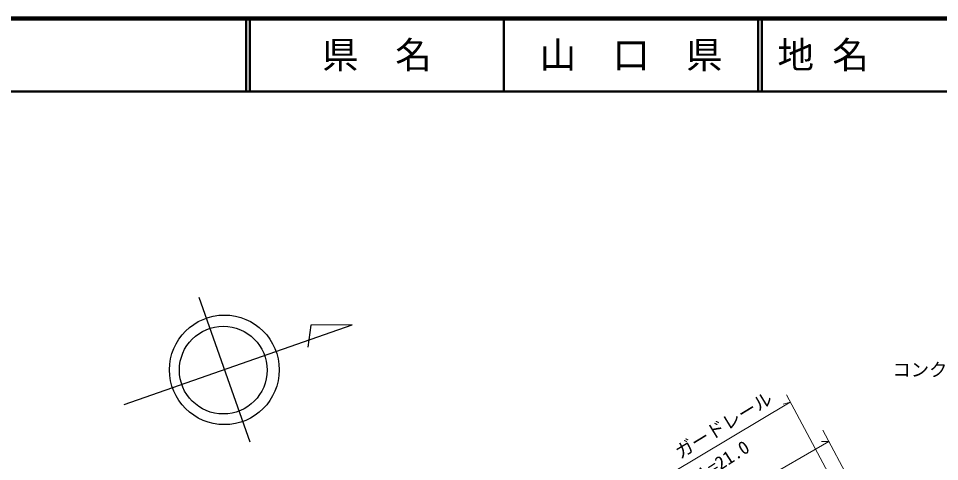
# Model space of a CAD drawing. Units: millimetres, scale not verified. Extents: x 40000 to 680000, y 20000 to 380000.
# Drawn here: x 266628 to 392543, y 319355 to 380000 of the extents above; entities that cross this region are included whole.
import ezdxf
from ezdxf.enums import TextEntityAlignment as Align

# ---------------------------------------------------------------- set-up
doc = ezdxf.new("R2010")
doc.units = ezdxf.units.MM
doc.header["$LTSCALE"] = 1000
for name, color, linetype, lineweight in [('M-BGD', 7, 'Continuous', 25), ('M-BMK-SRVR', 3, 'Continuous', 25), ('M-STR-HTXT', 7, 'Continuous', 13), ('M-TTL', 2, 'Continuous', 140), ('M-TTL-LINE', 7, 'Continuous', 50), ('M-TTL-TXT', 7, 'Continuous', 13)]:
    doc.layers.add(name, color=color, linetype=linetype, lineweight=lineweight)
doc.styles.add('ＭＳ ゴシック', font='')
doc.styles.get('ＭＳ ゴシック').set_extended_font_data('MS Gothic')

msp = doc.modelspace()

# ---------------------------------------------------------------- linework, layer by layer
at = {"layer": 'M-BGD'}
msp.add_arc((415383, 329796), 28303, 293.78867, 293.78867, dxfattribs=at)
at = {"layer": 'M-BMK-SRVR'}
for p, q in [((291290, 341860), (298239, 322043)), ((281082, 327153), (312250, 338083)), ((306584, 338009), (306201, 335033)), ((312250, 338083), (306584, 338009))]:
    msp.add_line(p, q, dxfattribs=at)
for centre, radius in [((294779, 331911), 7500), ((294627, 331868), 6000)]:
    msp.add_circle(centre, radius, dxfattribs=at)
at = {"layer": 'M-STR-HTXT'}
for p, q in [((355824, 317728), (372137, 327469)), ((372137, 327469), (371171, 327195)), ((386401, 300996), (371596, 328474)), ((388453, 301594), (376566, 323657)), ((340112, 300535), (377399, 322110)), ((377399, 322110), (376395, 322124))]:
    msp.add_line(p, q, dxfattribs=at)
at = {"layer": 'M-TTL'}
msp.add_line((680000, 380000), (40000, 380000), dxfattribs=at)
at = {"layer": 'M-TTL-LINE'}
for p, q in [((297750, 380000), (297750, 370000)), ((298250, 380000), (298250, 370000)), ((333000, 380000), (333000, 370000)), ((367750, 380000), (367750, 370000)), ((368250, 380000), (368250, 370000)), ((40000, 370000), (680000, 370000))]:
    msp.add_line(p, q, dxfattribs=at)

# ---------------------------------------------------------------- texts
at = {"layer": 'M-STR-HTXT', "style": 'ＭＳ ゴシック'}
msp.add_text('コンクリート', height=1833, dxfattribs=at).set_placement((386104, 330462), align=Align.BOTTOM_LEFT)
for s, rotation, p in [('ガードレール', 31.415, (357378, 319198)), ('L=21.0', 32.776, (360778, 316319))]:
    msp.add_text(s, height=1833, rotation=rotation, dxfattribs=at).set_placement(p, align=Align.BOTTOM_LEFT)
at = {"layer": 'M-TTL-TXT', "style": 'ＭＳ ゴシック'}
for s, p in [('県\u3000名', (315625, 375000)), ('山\u3000口\u3000県', (350375, 375000))]:
    msp.add_text(s, height=3666, dxfattribs=at).set_placement(p, align=Align.MIDDLE_CENTER)
msp.add_text('地 名', height=3666, dxfattribs=at).set_placement((370380, 375000), align=Align.MIDDLE_LEFT)

doc.saveas('drawing.dxf')
